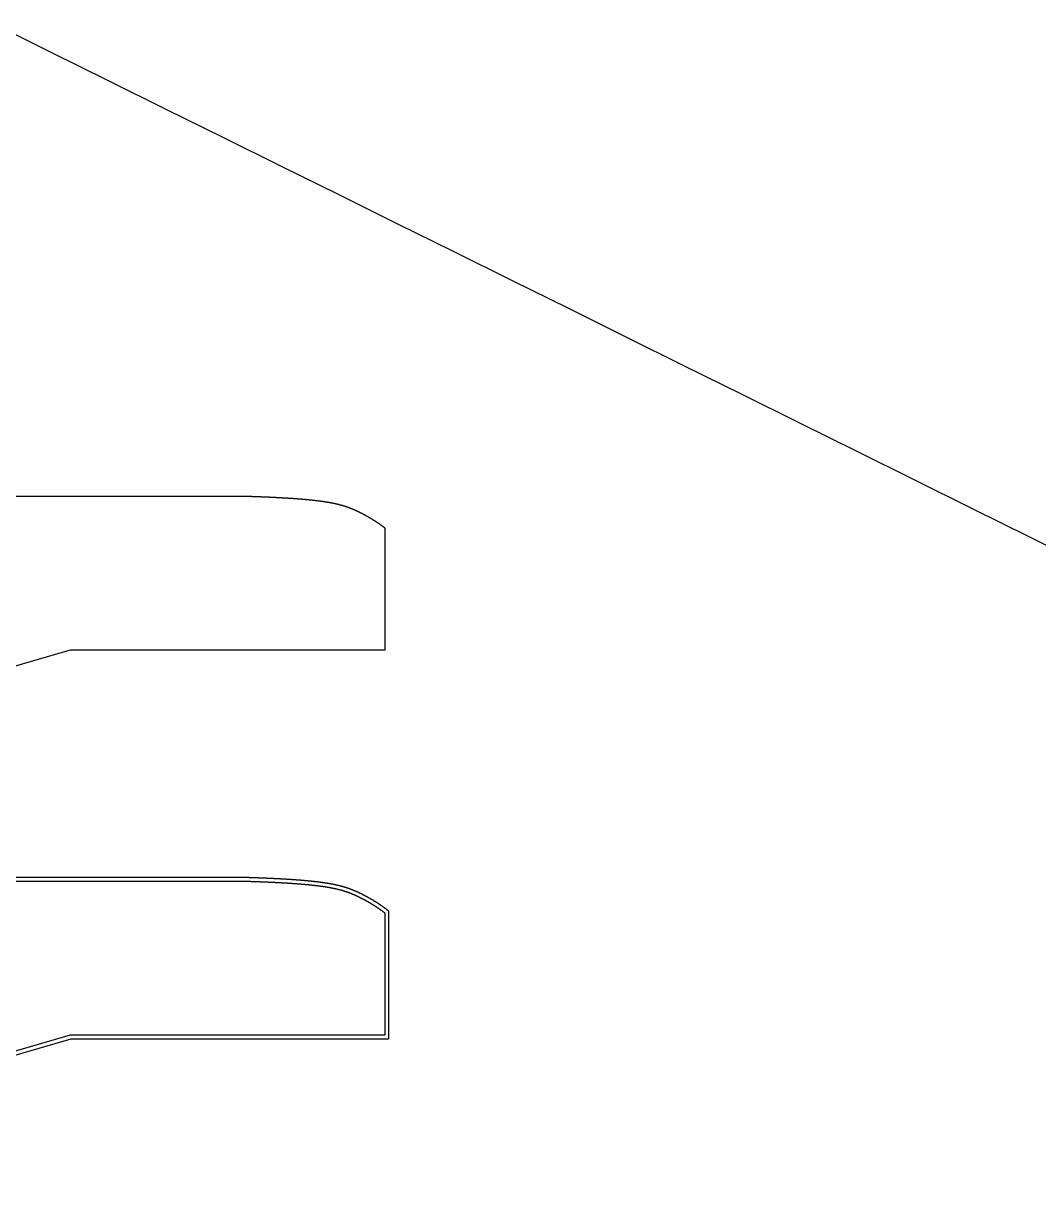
# Model space of a CAD drawing. Header units: inches. Extents: x -1244 to -570, y -2074 to -1714.
# Drawn here: x -1132.67 to -1126.22, y -1994.11 to -1986.63 of the extents above; entities that cross this region are included whole.
import ezdxf

# ---------------------------------------------------------------- set-up
doc = ezdxf.new("R2010")
doc.units = ezdxf.units.IN
doc.header["$LTSCALE"] = 0.1
doc.header["$MEASUREMENT"] = 0

msp = doc.modelspace()

# ---------------------------------------------------------------- linework, layer by layer
at = {"color": 7, "linetype": 'Continuous', "lineweight": 25}
for points in [[(-1132.8666, -1986.63192), (-1132.50032, -1986.81314), (-1132.13406, -1986.99438), (-1131.76781, -1987.17565), (-1131.40156, -1987.35694), (-1131.03533, -1987.53825), (-1130.66912, -1987.71959), (-1130.30291, -1987.90094), (-1129.93671, -1988.08232), (-1129.57052, -1988.26372), (-1129.20435, -1988.44515), (-1128.83819, -1988.62659), (-1128.47203, -1988.80806), (-1128.10589, -1988.98955), (-1127.73976, -1989.17107), (-1127.37364, -1989.3526), (-1127.00753, -1989.53416), (-1126.64143, -1989.71573), (-1126.27534, -1989.89733), (-1125.90927, -1990.07895)], [(-1193.71122, -1989.63687), (-1131.28274, -1989.63687), (-1131.28029, -1989.63694), (-1131.27785, -1989.63701), (-1131.27541, -1989.63709), (-1131.27298, -1989.63716), (-1131.27056, -1989.63723), (-1131.26814, -1989.63731), (-1131.26573, -1989.63738), (-1131.26333, -1989.63746), (-1131.26093, -1989.63753), (-1131.25854, -1989.63761), (-1131.25615, -1989.63768), (-1131.25377, -1989.63776), (-1131.25139, -1989.63783), (-1131.24903, -1989.63791), (-1131.24666, -1989.63798), (-1131.24431, -1989.63806), (-1131.24196, -1989.63814), (-1131.23961, -1989.63821), (-1131.23727, -1989.63829), (-1131.23494, -1989.63837), (-1131.23261, -1989.63844), (-1131.23029, -1989.63852), (-1131.22798, -1989.6386), (-1131.22567, -1989.63868), (-1131.22336, -1989.63875), (-1131.22107, -1989.63883), (-1131.21878, -1989.63891), (-1131.21649, -1989.63899), (-1131.21421, -1989.63907), (-1131.21194, -1989.63915), (-1131.20967, -1989.63923), (-1131.20741, -1989.63931), (-1131.20515, -1989.63939), (-1131.2029, -1989.63947), (-1131.20066, -1989.63955), (-1131.19842, -1989.63963), (-1131.19618, -1989.63971), (-1131.19396, -1989.63979), (-1131.19174, -1989.63987), (-1131.18952, -1989.63995), (-1131.18731, -1989.64004), (-1131.18511, -1989.64012), (-1131.18291, -1989.6402), (-1131.18072, -1989.64028), (-1131.17853, -1989.64036), (-1131.17635, -1989.64045), (-1131.17417, -1989.64053), (-1131.172, -1989.64061), (-1131.16984, -1989.6407), (-1131.16768, -1989.64078), (-1131.16553, -1989.64087), (-1131.16338, -1989.64095), (-1131.16124, -1989.64103), (-1131.1591, -1989.64112), (-1131.15697, -1989.6412), (-1131.15485, -1989.64129), (-1131.15273, -1989.64137), (-1131.15062, -1989.64146), (-1131.14851, -1989.64155), (-1131.14641, -1989.64163), (-1131.14431, -1989.64172), (-1131.14222, -1989.64181), (-1131.14013, -1989.64189), (-1131.13805, -1989.64198), (-1131.13598, -1989.64207), (-1131.13391, -1989.64215), (-1131.13185, -1989.64224), (-1131.12979, -1989.64233), (-1131.12774, -1989.64242), (-1131.12569, -1989.64251), (-1131.12365, -1989.64259), (-1131.12161, -1989.64268), (-1131.11958, -1989.64277), (-1131.11756, -1989.64286), (-1131.11554, -1989.64295), (-1131.11352, -1989.64304), (-1131.11151, -1989.64313), (-1131.10951, -1989.64322), (-1131.10751, -1989.64331), (-1131.10552, -1989.6434), (-1131.10353, -1989.64349), (-1131.10155, -1989.64358), (-1131.09957, -1989.64368), (-1131.0976, -1989.64377), (-1131.09564, -1989.64386), (-1131.09368, -1989.64395), (-1131.09172, -1989.64404), (-1131.08977, -1989.64414), (-1131.08783, -1989.64423), (-1131.08589, -1989.64432), (-1131.08395, -1989.64441), (-1131.08202, -1989.64451), (-1131.0801, -1989.6446), (-1131.07818, -1989.6447), (-1131.07627, -1989.64479), (-1131.07436, -1989.64488), (-1131.07246, -1989.64498), (-1131.07056, -1989.64507), (-1131.06867, -1989.64517), (-1131.06678, -1989.64526), (-1131.0649, -1989.64536), (-1131.06302, -1989.64545), (-1131.06115, -1989.64555), (-1131.05929, -1989.64565), (-1131.05743, -1989.64574), (-1131.05557, -1989.64584), (-1131.05372, -1989.64594), (-1131.05187, -1989.64603), (-1131.05003, -1989.64613), (-1131.0482, -1989.64623), (-1131.04637, -1989.64633), (-1131.04454, -1989.64642), (-1131.04272, -1989.64652), (-1131.04091, -1989.64662), (-1131.0391, -1989.64672), (-1131.03729, -1989.64682), (-1131.03549, -1989.64692), (-1131.03369, -1989.64702), (-1131.0319, -1989.64712), (-1131.03012, -1989.64722), (-1131.02834, -1989.64732), (-1131.02656, -1989.64742), (-1131.02479, -1989.64752), (-1131.02303, -1989.64762), (-1131.02127, -1989.64772), (-1131.01951, -1989.64782), (-1131.01776, -1989.64792), (-1131.01602, -1989.64802), (-1131.01428, -1989.64812), (-1131.01254, -1989.64823), (-1131.01081, -1989.64833), (-1131.00909, -1989.64843), (-1131.00736, -1989.64853), (-1131.00565, -1989.64864), (-1131.00394, -1989.64874), (-1131.00223, -1989.64884), (-1131.00053, -1989.64895), (-1130.99883, -1989.64905), (-1130.99714, -1989.64916), (-1130.99545, -1989.64926), (-1130.99377, -1989.64937), (-1130.99209, -1989.64947), (-1130.99042, -1989.64958), (-1130.98875, -1989.64968), (-1130.98709, -1989.64979), (-1130.98543, -1989.64989), (-1130.98378, -1989.65), (-1130.98213, -1989.65011), (-1130.98049, -1989.65021), (-1130.97885, -1989.65032), (-1130.97721, -1989.65043), (-1130.97558, -1989.65053), (-1130.97396, -1989.65064), (-1130.97233, -1989.65075), (-1130.97072, -1989.65086), (-1130.96911, -1989.65096), (-1130.9675, -1989.65107), (-1130.9659, -1989.65118), (-1130.9643, -1989.65129), (-1130.96271, -1989.6514), (-1130.96112, -1989.65151), (-1130.95954, -1989.65162), (-1130.95796, -1989.65173), (-1130.95638, -1989.65184), (-1130.95481, -1989.65195), (-1130.95325, -1989.65206), (-1130.95169, -1989.65217), (-1130.95013, -1989.65228), (-1130.94858, -1989.65239), (-1130.94703, -1989.6525), (-1130.94549, -1989.65261), (-1130.94395, -1989.65273), (-1130.94242, -1989.65284), (-1130.94089, -1989.65295), (-1130.93936, -1989.65306), (-1130.93784, -1989.65318), (-1130.93633, -1989.65329), (-1130.93482, -1989.6534), (-1130.93331, -1989.65352), (-1130.93181, -1989.65363), (-1130.93031, -1989.65374), (-1130.92881, -1989.65386), (-1130.92733, -1989.65397), (-1130.92584, -1989.65409), (-1130.92436, -1989.6542), (-1130.92288, -1989.65432), (-1130.92141, -1989.65443), (-1130.91994, -1989.65455), (-1130.91848, -1989.65467), (-1130.91702, -1989.65478), (-1130.91557, -1989.6549), (-1130.91412, -1989.65501), (-1130.91267, -1989.65513), (-1130.91123, -1989.65525), (-1130.90979, -1989.65537), (-1130.90836, -1989.65548), (-1130.90693, -1989.6556), (-1130.90551, -1989.65572), (-1130.90409, -1989.65584), (-1130.90267, -1989.65596), (-1130.90126, -1989.65607), (-1130.89985, -1989.65619), (-1130.89845, -1989.65631), (-1130.89705, -1989.65643), (-1130.89565, -1989.65655), (-1130.89426, -1989.65667), (-1130.89288, -1989.65679), (-1130.89149, -1989.65691), (-1130.89012, -1989.65703), (-1130.88874, -1989.65715), (-1130.88737, -1989.65727), (-1130.88601, -1989.6574), (-1130.88464, -1989.65752), (-1130.88329, -1989.65764), (-1130.88193, -1989.65776), (-1130.88058, -1989.65788), (-1130.87924, -1989.65801), (-1130.8779, -1989.65813), (-1130.87656, -1989.65825), (-1130.87523, -1989.65837), (-1130.8739, -1989.6585), (-1130.87257, -1989.65862), (-1130.87125, -1989.65875), (-1130.86993, -1989.65887), (-1130.86862, -1989.65899), (-1130.86731, -1989.65912), (-1130.866, -1989.65924), (-1130.8647, -1989.65937), (-1130.86341, -1989.65949), (-1130.86211, -1989.65962), (-1130.86082, -1989.65975), (-1130.85954, -1989.65987), (-1130.85826, -1989.66), (-1130.85698, -1989.66012), (-1130.8557, -1989.66025), (-1130.85443, -1989.66038), (-1130.85317, -1989.6605), (-1130.85191, -1989.66063), (-1130.85065, -1989.66076), (-1130.84939, -1989.66089), (-1130.84814, -1989.66102), (-1130.8469, -1989.66114), (-1130.84565, -1989.66127), (-1130.84441, -1989.6614), (-1130.84318, -1989.66153), (-1130.84195, -1989.66166), (-1130.84072, -1989.66179), (-1130.83949, -1989.66192), (-1130.83827, -1989.66205), (-1130.83706, -1989.66218), (-1130.83584, -1989.66231), (-1130.83464, -1989.66244), (-1130.83343, -1989.66257), (-1130.83223, -1989.6627), (-1130.83103, -1989.66284), (-1130.82984, -1989.66297), (-1130.82865, -1989.6631), (-1130.82746, -1989.66323), (-1130.82628, -1989.66336), (-1130.8251, -1989.6635), (-1130.82392, -1989.66363), (-1130.82275, -1989.66376), (-1130.82158, -1989.6639), (-1130.82042, -1989.66403), (-1130.81925, -1989.66416), (-1130.8181, -1989.6643), (-1130.81694, -1989.66443), (-1130.81579, -1989.66457), (-1130.81464, -1989.6647), (-1130.8135, -1989.66484), (-1130.81236, -1989.66497), (-1130.81122, -1989.66511), (-1130.81009, -1989.66524), (-1130.80896, -1989.66538), (-1130.80784, -1989.66551), (-1130.80671, -1989.66565), (-1130.8056, -1989.66579), (-1130.80448, -1989.66593), (-1130.80337, -1989.66606), (-1130.80226, -1989.6662), (-1130.80116, -1989.66634), (-1130.80005, -1989.66648), (-1130.79896, -1989.66661), (-1130.79786, -1989.66675), (-1130.79677, -1989.66689), (-1130.79568, -1989.66703), (-1130.7946, -1989.66717), (-1130.79352, -1989.66731), (-1130.79244, -1989.66745), (-1130.79137, -1989.66759), (-1130.7903, -1989.66773), (-1130.78923, -1989.66787), (-1130.78816, -1989.66801), (-1130.7871, -1989.66815), (-1130.78605, -1989.66829), (-1130.78499, -1989.66843), (-1130.78394, -1989.66857), (-1130.78289, -1989.66871), (-1130.78185, -1989.66886), (-1130.78081, -1989.669), (-1130.77977, -1989.66914), (-1130.77873, -1989.66928), (-1130.7777, -1989.66943), (-1130.77668, -1989.66957), (-1130.77565, -1989.66971), (-1130.77463, -1989.66986), (-1130.77361, -1989.67), (-1130.7726, -1989.67015), (-1130.77158, -1989.67029), (-1130.77058, -1989.67044), (-1130.76957, -1989.67058), (-1130.76857, -1989.67073), (-1130.76757, -1989.67087), (-1130.76657, -1989.67102), (-1130.76558, -1989.67116), (-1130.76459, -1989.67131), (-1130.7636, -1989.67145), (-1130.76262, -1989.6716), (-1130.76164, -1989.67175), (-1130.76066, -1989.67189), (-1130.75969, -1989.67204), (-1130.75871, -1989.67219), (-1130.75775, -1989.67234), (-1130.75678, -1989.67249), (-1130.75582, -1989.67263), (-1130.75486, -1989.67278), (-1130.7539, -1989.67293), (-1130.75295, -1989.67308), (-1130.752, -1989.67323), (-1130.75105, -1989.67338), (-1130.75011, -1989.67353), (-1130.74917, -1989.67368), (-1130.74823, -1989.67383), (-1130.74729, -1989.67398), (-1130.74636, -1989.67413), (-1130.74543, -1989.67428), (-1130.7445, -1989.67443), (-1130.74358, -1989.67458), (-1130.74266, -1989.67474), (-1130.74174, -1989.67489), (-1130.74083, -1989.67504), (-1130.73991, -1989.67519), (-1130.73901, -1989.67534), (-1130.7381, -1989.6755), (-1130.7372, -1989.67565), (-1130.73629, -1989.6758), (-1130.7354, -1989.67596), (-1130.7345, -1989.67611), (-1130.73361, -1989.67627), (-1130.73272, -1989.67642), (-1130.73183, -1989.67657), (-1130.73095, -1989.67673), (-1130.73007, -1989.67688), (-1130.72919, -1989.67704), (-1130.72831, -1989.6772), (-1130.72744, -1989.67735), (-1130.72657, -1989.67751), (-1130.7257, -1989.67766), (-1130.72484, -1989.67782), (-1130.72398, -1989.67798), (-1130.72312, -1989.67813), (-1130.72226, -1989.67829), (-1130.72141, -1989.67845), (-1130.72056, -1989.67861), (-1130.71971, -1989.67876), (-1130.71886, -1989.67892), (-1130.71802, -1989.67908), (-1130.71718, -1989.67924), (-1130.71634, -1989.6794), (-1130.7155, -1989.67956), (-1130.71467, -1989.67972), (-1130.71384, -1989.67988), (-1130.71301, -1989.68004), (-1130.71219, -1989.6802), (-1130.71136, -1989.68036), (-1130.71054, -1989.68052), (-1130.70973, -1989.68068), (-1130.70891, -1989.68084), (-1130.7081, -1989.681), (-1130.70729, -1989.68116), (-1130.70648, -1989.68133), (-1130.70567, -1989.68149), (-1130.70487, -1989.68165), (-1130.70407, -1989.68181), (-1130.70327, -1989.68198), (-1130.70248, -1989.68214), (-1130.70169, -1989.6823), (-1130.7009, -1989.68247), (-1130.70011, -1989.68263), (-1130.69932, -1989.68279), (-1130.69854, -1989.68296), (-1130.69776, -1989.68312), (-1130.69698, -1989.68329), (-1130.6962, -1989.68345), (-1130.69543, -1989.68362), (-1130.69466, -1989.68378), (-1130.69389, -1989.68395), (-1130.69312, -1989.68412), (-1130.69236, -1989.68428), (-1130.6916, -1989.68445), (-1130.69084, -1989.68462), (-1130.69008, -1989.68478), (-1130.68932, -1989.68495), (-1130.68857, -1989.68512), (-1130.68782, -1989.68529), (-1130.68707, -1989.68545), (-1130.68633, -1989.68562), (-1130.68558, -1989.68579), (-1130.68484, -1989.68596), (-1130.6841, -1989.68613), (-1130.68337, -1989.6863), (-1130.68263, -1989.68647), (-1130.6819, -1989.68664), (-1130.68117, -1989.68681), (-1130.68044, -1989.68698), (-1130.67971, -1989.68715), (-1130.67899, -1989.68732), (-1130.67827, -1989.68749), (-1130.67755, -1989.68766), (-1130.67683, -1989.68783), (-1130.67611, -1989.688), (-1130.6754, -1989.68818), (-1130.67469, -1989.68835), (-1130.67398, -1989.68852), (-1130.67327, -1989.68869), (-1130.67257, -1989.68887), (-1130.67186, -1989.68904), (-1130.67116, -1989.68921), (-1130.67046, -1989.68939), (-1130.66977, -1989.68956), (-1130.66907, -1989.68973), (-1130.66838, -1989.68991), (-1130.66769, -1989.69008), (-1130.667, -1989.69026), (-1130.66631, -1989.69043), (-1130.66563, -1989.69061), (-1130.66494, -1989.69079), (-1130.66426, -1989.69096), (-1130.66358, -1989.69114), (-1130.66291, -1989.69131), (-1130.66223, -1989.69149), (-1130.66156, -1989.69167), (-1130.66089, -1989.69184), (-1130.66022, -1989.69202), (-1130.65955, -1989.6922), (-1130.65888, -1989.69238), (-1130.65822, -1989.69256), (-1130.65756, -1989.69273), (-1130.6569, -1989.69291), (-1130.65624, -1989.69309), (-1130.65558, -1989.69327), (-1130.65493, -1989.69345), (-1130.65427, -1989.69363), (-1130.65362, -1989.69381), (-1130.65297, -1989.69399), (-1130.65233, -1989.69417), (-1130.65168, -1989.69435), (-1130.65104, -1989.69453), (-1130.65039, -1989.69471), (-1130.64975, -1989.6949), (-1130.64911, -1989.69508), (-1130.64848, -1989.69526), (-1130.64784, -1989.69544), (-1130.64721, -1989.69562), (-1130.64658, -1989.69581), (-1130.64595, -1989.69599), (-1130.64532, -1989.69617), (-1130.64469, -1989.69636), (-1130.64406, -1989.69654), (-1130.64344, -1989.69672), (-1130.64282, -1989.69691), (-1130.6422, -1989.69709), (-1130.64158, -1989.69728), (-1130.64096, -1989.69746), (-1130.64035, -1989.69765), (-1130.63973, -1989.69783), (-1130.63912, -1989.69802), (-1130.63851, -1989.6982), (-1130.6379, -1989.69839), (-1130.63729, -1989.69858), (-1130.63608, -1989.69895), (-1130.63488, -1989.69932), (-1130.63368, -1989.6997), (-1130.63248, -1989.70008), (-1130.6313, -1989.70045), (-1130.63011, -1989.70083), (-1130.62894, -1989.70121), (-1130.62777, -1989.70159), (-1130.6266, -1989.70197), (-1130.62544, -1989.70236), (-1130.62429, -1989.70274), (-1130.62314, -1989.70313), (-1130.622, -1989.70351), (-1130.62086, -1989.7039), (-1130.61973, -1989.70429), (-1130.6186, -1989.70467), (-1130.61748, -1989.70506), (-1130.61636, -1989.70545), (-1130.61525, -1989.70585), (-1130.61414, -1989.70624), (-1130.61303, -1989.70663), (-1130.61193, -1989.70703), (-1130.61084, -1989.70742), (-1130.60975, -1989.70782), (-1130.60866, -1989.70822), (-1130.60758, -1989.70862), (-1130.6065, -1989.70902), (-1130.60543, -1989.70942), (-1130.60436, -1989.70982), (-1130.60329, -1989.71022), (-1130.60223, -1989.71063), (-1130.60117, -1989.71103), (-1130.60012, -1989.71144), (-1130.59906, -1989.71184), (-1130.59802, -1989.71225), (-1130.59697, -1989.71266), (-1130.59593, -1989.71307), (-1130.59489, -1989.71348), (-1130.59386, -1989.71389), (-1130.59283, -1989.71431), (-1130.5918, -1989.71472), (-1130.59078, -1989.71514), (-1130.58975, -1989.71555), (-1130.58874, -1989.71597), (-1130.58772, -1989.71639), (-1130.58671, -1989.71681), (-1130.58569, -1989.71723), (-1130.58469, -1989.71765), (-1130.58368, -1989.71807), (-1130.58268, -1989.71849), (-1130.58167, -1989.71892), (-1130.58068, -1989.71934), (-1130.57968, -1989.71977), (-1130.57868, -1989.72019), (-1130.57769, -1989.72062), (-1130.5767, -1989.72105), (-1130.57571, -1989.72148), (-1130.57472, -1989.72191), (-1130.57374, -1989.72235), (-1130.57275, -1989.72278), (-1130.57177, -1989.72321), (-1130.57079, -1989.72365), (-1130.56981, -1989.72409), (-1130.56883, -1989.72452), (-1130.56688, -1989.7254), (-1130.56493, -1989.72628), (-1130.56299, -1989.72717), (-1130.56105, -1989.72806), (-1130.56056, -1989.72829), (-1130.56007, -1989.72851), (-1130.5591, -1989.72896), (-1130.55714, -1989.72987), (-1130.55519, -1989.73078), (-1130.55324, -1989.73169), (-1130.55129, -1989.73261), (-1130.54935, -1989.73354), (-1130.5474, -1989.73447), (-1130.54546, -1989.7354), (-1130.54352, -1989.73634), (-1130.54158, -1989.73728), (-1130.53964, -1989.73822), (-1130.5377, -1989.73917), (-1130.53577, -1989.74013), (-1130.53384, -1989.74109), (-1130.53191, -1989.74205), (-1130.52998, -1989.74302), (-1130.52806, -1989.74399), (-1130.52613, -1989.74497), (-1130.52421, -1989.74595), (-1130.52229, -1989.74693), (-1130.52037, -1989.74792), (-1130.51846, -1989.74891), (-1130.51654, -1989.74991), (-1130.51463, -1989.75091), (-1130.51272, -1989.75192), (-1130.51082, -1989.75293), (-1130.50891, -1989.75394), (-1130.50701, -1989.75496), (-1130.50511, -1989.75598), (-1130.50321, -1989.75701), (-1130.50131, -1989.75804), (-1130.49942, -1989.75907), (-1130.49752, -1989.76011), (-1130.49563, -1989.76115), (-1130.49374, -1989.7622), (-1130.49186, -1989.76325), (-1130.48997, -1989.76431), (-1130.48809, -1989.76537), (-1130.48621, -1989.76643), (-1130.48434, -1989.7675), (-1130.48246, -1989.76857), (-1130.48059, -1989.76965), (-1130.47872, -1989.77073), (-1130.47685, -1989.77181), (-1130.47499, -1989.7729), (-1130.47312, -1989.77399), (-1130.47126, -1989.77509), (-1130.4694, -1989.77619), (-1130.46755, -1989.77729), (-1130.46569, -1989.7784), (-1130.46384, -1989.77951), (-1130.46199, -1989.78063), (-1130.46015, -1989.78175), (-1130.4583, -1989.78288), (-1130.45646, -1989.784), (-1130.45462, -1989.78514), (-1130.45279, -1989.78627), (-1130.45095, -1989.78741), (-1130.44912, -1989.78856), (-1130.44729, -1989.78971), (-1130.44546, -1989.79086), (-1130.44364, -1989.79201), (-1130.44182, -1989.79317), (-1130.44, -1989.79434), (-1130.43818, -1989.79551), (-1130.43637, -1989.79668), (-1130.43456, -1989.79785), (-1130.43275, -1989.79903), (-1130.43095, -1989.80022), (-1130.42914, -1989.8014), (-1130.42734, -1989.8026), (-1130.42554, -1989.80379), (-1130.42375, -1989.80499), (-1130.42196, -1989.80619), (-1130.42017, -1989.8074), (-1130.41838, -1989.80861), (-1130.4166, -1989.80982), (-1130.41482, -1989.81104), (-1130.41304, -1989.81226), (-1130.41126, -1989.81349), (-1130.40949, -1989.81472), (-1130.40772, -1989.81595), (-1130.40595, -1989.81719), (-1130.40419, -1989.81843), (-1130.40243, -1989.81967), (-1130.40067, -1989.82092), (-1130.39891, -1989.82217), (-1130.39716, -1989.82343), (-1130.39541, -1989.82469), (-1130.39366, -1989.82595), (-1130.39192, -1989.82722), (-1130.39018, -1989.82849), (-1130.38844, -1989.82976), (-1130.3867, -1989.83104), (-1130.38497, -1989.83232), (-1130.38324, -1989.83361), (-1130.38152, -1989.8349), (-1130.37979, -1989.83619), (-1130.37807, -1989.83749), (-1130.37636, -1989.83879), (-1130.37636, -1990.61687), (-1132.37636, -1990.61687), (-1135.8751, -1991.63687)], [(-1193.71154, -1992.06055), (-1131.28237, -1992.06055), (-1131.27955, -1992.06063), (-1131.2771, -1992.06071), (-1131.27466, -1992.06078), (-1131.27223, -1992.06085), (-1131.2698, -1992.06093), (-1131.26738, -1992.061), (-1131.26496, -1992.06108), (-1131.26256, -1992.06115), (-1131.26015, -1992.06123), (-1131.25776, -1992.0613), (-1131.25536, -1992.06138), (-1131.25298, -1992.06145), (-1131.2506, -1992.06153), (-1131.24823, -1992.0616), (-1131.24586, -1992.06168), (-1131.2435, -1992.06175), (-1131.24114, -1992.06183), (-1131.23879, -1992.06191), (-1131.23645, -1992.06198), (-1131.23411, -1992.06206), (-1131.23178, -1992.06214), (-1131.22946, -1992.06222), (-1131.22714, -1992.06229), (-1131.22482, -1992.06237), (-1131.22252, -1992.06245), (-1131.22021, -1992.06253), (-1131.21792, -1992.06261), (-1131.21563, -1992.06269), (-1131.21334, -1992.06277), (-1131.21107, -1992.06285), (-1131.20879, -1992.06293), (-1131.20653, -1992.06301), (-1131.20427, -1992.06309), (-1131.20201, -1992.06317), (-1131.19976, -1992.06325), (-1131.19752, -1992.06333), (-1131.19528, -1992.06341), (-1131.19305, -1992.06349), (-1131.19082, -1992.06357), (-1131.1886, -1992.06365), (-1131.18639, -1992.06374), (-1131.18418, -1992.06382), (-1131.18197, -1992.0639), (-1131.17978, -1992.06398), (-1131.17758, -1992.06407), (-1131.1754, -1992.06415), (-1131.17322, -1992.06423), (-1131.17104, -1992.06432), (-1131.16887, -1992.0644), (-1131.16671, -1992.06448), (-1131.16455, -1992.06457), (-1131.1624, -1992.06465), (-1131.16025, -1992.06474), (-1131.15811, -1992.06482), (-1131.15598, -1992.06491), (-1131.15385, -1992.06499), (-1131.15172, -1992.06508), (-1131.1496, -1992.06516), (-1131.14749, -1992.06525), (-1131.14538, -1992.06534), (-1131.14328, -1992.06542), (-1131.14118, -1992.06551), (-1131.13909, -1992.0656), (-1131.13701, -1992.06568), (-1131.13493, -1992.06577), (-1131.13285, -1992.06586), (-1131.13078, -1992.06595), (-1131.12872, -1992.06603), (-1131.12666, -1992.06612), (-1131.12461, -1992.06621), (-1131.12256, -1992.0663), (-1131.12052, -1992.06639), (-1131.11849, -1992.06648), (-1131.11645, -1992.06657), (-1131.11443, -1992.06666), (-1131.11241, -1992.06675), (-1131.11039, -1992.06684), (-1131.10839, -1992.06693), (-1131.10638, -1992.06702), (-1131.10438, -1992.06711), (-1131.10239, -1992.0672), (-1131.1004, -1992.06729), (-1131.09842, -1992.06738), (-1131.09644, -1992.06748), (-1131.09447, -1992.06757), (-1131.0925, -1992.06766), (-1131.09054, -1992.06775), (-1131.08859, -1992.06785), (-1131.08664, -1992.06794), (-1131.08469, -1992.06803), (-1131.08275, -1992.06813), (-1131.08081, -1992.06822), (-1131.07889, -1992.06831), (-1131.07696, -1992.06841), (-1131.07504, -1992.0685), (-1131.07313, -1992.0686), (-1131.07122, -1992.06869), (-1131.06931, -1992.06879), (-1131.06742, -1992.06888), (-1131.06552, -1992.06898), (-1131.06363, -1992.06907), (-1131.06175, -1992.06917), (-1131.05987, -1992.06927), (-1131.058, -1992.06936), (-1131.05613, -1992.06946), (-1131.05427, -1992.06956), (-1131.05241, -1992.06965), (-1131.05056, -1992.06975), (-1131.04871, -1992.06985), (-1131.04687, -1992.06995), (-1131.04503, -1992.07004), (-1131.0432, -1992.07014), (-1131.04137, -1992.07024), (-1131.03955, -1992.07034), (-1131.03773, -1992.07044), (-1131.03592, -1992.07054), (-1131.03412, -1992.07064), (-1131.03231, -1992.07074), (-1131.03052, -1992.07084), (-1131.02872, -1992.07094), (-1131.02694, -1992.07104), (-1131.02515, -1992.07114), (-1131.02338, -1992.07124), (-1131.0216, -1992.07134), (-1131.01984, -1992.07144), (-1131.01807, -1992.07154), (-1131.01632, -1992.07165), (-1131.01456, -1992.07175), (-1131.01282, -1992.07185), (-1131.01107, -1992.07195), (-1131.00933, -1992.07206), (-1131.0076, -1992.07216), (-1131.00587, -1992.07226), (-1131.00415, -1992.07237), (-1131.00243, -1992.07247), (-1131.00072, -1992.07257), (-1130.99901, -1992.07268), (-1130.9973, -1992.07278), (-1130.9956, -1992.07289), (-1130.99391, -1992.07299), (-1130.99222, -1992.0731), (-1130.99053, -1992.0732), (-1130.98885, -1992.07331), (-1130.98718, -1992.07341), (-1130.98551, -1992.07352), (-1130.98384, -1992.07363), (-1130.98218, -1992.07373), (-1130.98052, -1992.07384), (-1130.97887, -1992.07395), (-1130.97722, -1992.07405), (-1130.97558, -1992.07416), (-1130.97394, -1992.07427), (-1130.97231, -1992.07438), (-1130.97068, -1992.07449), (-1130.96905, -1992.07459), (-1130.96743, -1992.0747), (-1130.96582, -1992.07481), (-1130.96421, -1992.07492), (-1130.9626, -1992.07503), (-1130.961, -1992.07514), (-1130.9594, -1992.07525), (-1130.95781, -1992.07536), (-1130.95622, -1992.07547), (-1130.95464, -1992.07558), (-1130.95306, -1992.07569), (-1130.95149, -1992.0758), (-1130.94992, -1992.07592), (-1130.94835, -1992.07603), (-1130.94679, -1992.07614), (-1130.94524, -1992.07625), (-1130.94368, -1992.07636), (-1130.94214, -1992.07648), (-1130.94059, -1992.07659), (-1130.93906, -1992.0767), (-1130.93752, -1992.07681), (-1130.93599, -1992.07693), (-1130.93447, -1992.07704), (-1130.93295, -1992.07716), (-1130.93143, -1992.07727), (-1130.92992, -1992.07738), (-1130.92841, -1992.0775), (-1130.92691, -1992.07761), (-1130.92541, -1992.07773), (-1130.92391, -1992.07785), (-1130.92242, -1992.07796), (-1130.92094, -1992.07808), (-1130.91946, -1992.07819), (-1130.91798, -1992.07831), (-1130.91651, -1992.07843), (-1130.91504, -1992.07854), (-1130.91357, -1992.07866), (-1130.91211, -1992.07878), (-1130.91066, -1992.07889), (-1130.90921, -1992.07901), (-1130.90776, -1992.07913), (-1130.90632, -1992.07925), (-1130.90488, -1992.07937), (-1130.90344, -1992.07949), (-1130.90201, -1992.07961), (-1130.90059, -1992.07973), (-1130.89916, -1992.07984), (-1130.89775, -1992.07996), (-1130.89633, -1992.08008), (-1130.89492, -1992.0802), (-1130.89352, -1992.08033), (-1130.89212, -1992.08045), (-1130.89072, -1992.08057), (-1130.88933, -1992.08069), (-1130.88794, -1992.08081), (-1130.88655, -1992.08093), (-1130.88517, -1992.08105), (-1130.88379, -1992.08118), (-1130.88242, -1992.0813), (-1130.88105, -1992.08142), (-1130.87969, -1992.08154), (-1130.87833, -1992.08167), (-1130.87697, -1992.08179), (-1130.87562, -1992.08191), (-1130.87427, -1992.08204), (-1130.87293, -1992.08216), (-1130.87158, -1992.08229), (-1130.87025, -1992.08241), (-1130.86892, -1992.08254), (-1130.86759, -1992.08266), (-1130.86626, -1992.08279), (-1130.86494, -1992.08291), (-1130.86362, -1992.08304), (-1130.86231, -1992.08317), (-1130.861, -1992.08329), (-1130.8597, -1992.08342), (-1130.8584, -1992.08355), (-1130.8571, -1992.08367), (-1130.8558, -1992.0838), (-1130.85451, -1992.08393), (-1130.85323, -1992.08406), (-1130.85195, -1992.08418), (-1130.85067, -1992.08431), (-1130.84939, -1992.08444), (-1130.84812, -1992.08457), (-1130.84686, -1992.0847), (-1130.84559, -1992.08483), (-1130.84433, -1992.08496), (-1130.84308, -1992.08509), (-1130.84183, -1992.08522), (-1130.84058, -1992.08535), (-1130.83934, -1992.08548), (-1130.83809, -1992.08561), (-1130.83686, -1992.08574), (-1130.83562, -1992.08587), (-1130.8344, -1992.086), (-1130.83317, -1992.08614), (-1130.83195, -1992.08627), (-1130.83073, -1992.0864), (-1130.82951, -1992.08653), (-1130.8283, -1992.08667), (-1130.8271, -1992.0868), (-1130.82589, -1992.08693), (-1130.82469, -1992.08707), (-1130.8235, -1992.0872), (-1130.8223, -1992.08734), (-1130.82111, -1992.08747), (-1130.81993, -1992.0876), (-1130.81875, -1992.08774), (-1130.81757, -1992.08787), (-1130.81639, -1992.08801), (-1130.81522, -1992.08815), (-1130.81405, -1992.08828), (-1130.81289, -1992.08842), (-1130.81173, -1992.08855), (-1130.81057, -1992.08869), (-1130.80941, -1992.08883), (-1130.80826, -1992.08897), (-1130.80712, -1992.0891), (-1130.80597, -1992.08924), (-1130.80483, -1992.08938), (-1130.8037, -1992.08952), (-1130.80256, -1992.08966), (-1130.80143, -1992.08979), (-1130.80031, -1992.08993), (-1130.79918, -1992.09007), (-1130.79806, -1992.09021), (-1130.79695, -1992.09035), (-1130.79583, -1992.09049), (-1130.79473, -1992.09063), (-1130.79362, -1992.09077), (-1130.79252, -1992.09091), (-1130.79142, -1992.09105), (-1130.79032, -1992.0912), (-1130.78923, -1992.09134), (-1130.78814, -1992.09148), (-1130.78705, -1992.09162), (-1130.78597, -1992.09176), (-1130.78489, -1992.09191), (-1130.78381, -1992.09205), (-1130.78274, -1992.09219), (-1130.78167, -1992.09234), (-1130.7806, -1992.09248), (-1130.77954, -1992.09262), (-1130.77848, -1992.09277), (-1130.77742, -1992.09291), (-1130.77637, -1992.09306), (-1130.77532, -1992.0932), (-1130.77427, -1992.09335), (-1130.77323, -1992.09349), (-1130.77219, -1992.09364), (-1130.77115, -1992.09378), (-1130.77011, -1992.09393), (-1130.76908, -1992.09408), (-1130.76805, -1992.09422), (-1130.76703, -1992.09437), (-1130.766, -1992.09452), (-1130.76498, -1992.09467), (-1130.76397, -1992.09481), (-1130.76296, -1992.09496), (-1130.76195, -1992.09511), (-1130.76094, -1992.09526), (-1130.75993, -1992.09541), (-1130.75893, -1992.09556), (-1130.75794, -1992.09571), (-1130.75694, -1992.09586), (-1130.75595, -1992.09601), (-1130.75496, -1992.09616), (-1130.75397, -1992.09631), (-1130.75299, -1992.09646), (-1130.75201, -1992.09661), (-1130.75103, -1992.09676), (-1130.75006, -1992.09691), (-1130.74909, -1992.09706), (-1130.74812, -1992.09721), (-1130.74715, -1992.09737), (-1130.74619, -1992.09752), (-1130.74523, -1992.09767), (-1130.74428, -1992.09783), (-1130.74332, -1992.09798), (-1130.74237, -1992.09813), (-1130.74142, -1992.09829), (-1130.74048, -1992.09844), (-1130.73954, -1992.0986), (-1130.7386, -1992.09875), (-1130.73766, -1992.09891), (-1130.73673, -1992.09906), (-1130.7358, -1992.09922), (-1130.73487, -1992.09937), (-1130.73394, -1992.09953), (-1130.73302, -1992.09968), (-1130.7321, -1992.09984), (-1130.73118, -1992.1), (-1130.73027, -1992.10016), (-1130.72936, -1992.10031), (-1130.72845, -1992.10047), (-1130.72754, -1992.10063), (-1130.72664, -1992.10079), (-1130.72574, -1992.10095), (-1130.72484, -1992.1011), (-1130.72394, -1992.10126), (-1130.72305, -1992.10142), (-1130.72216, -1992.10158), (-1130.72127, -1992.10174), (-1130.72039, -1992.1019), (-1130.7195, -1992.10206), (-1130.71862, -1992.10222), (-1130.71775, -1992.10238), (-1130.71687, -1992.10255), (-1130.716, -1992.10271), (-1130.71513, -1992.10287), (-1130.71426, -1992.10303), (-1130.7134, -1992.10319), (-1130.71254, -1992.10336), (-1130.71168, -1992.10352), (-1130.71082, -1992.10368), (-1130.70997, -1992.10385), (-1130.70912, -1992.10401), (-1130.70827, -1992.10417), (-1130.70742, -1992.10434), (-1130.70658, -1992.1045), (-1130.70574, -1992.10467), (-1130.7049, -1992.10483), (-1130.70406, -1992.105), (-1130.70323, -1992.10516), (-1130.70239, -1992.10533), (-1130.70157, -1992.1055), (-1130.70074, -1992.10566), (-1130.69991, -1992.10583), (-1130.69909, -1992.106), (-1130.69827, -1992.10616), (-1130.69746, -1992.10633), (-1130.69664, -1992.1065), (-1130.69583, -1992.10667), (-1130.69502, -1992.10684), (-1130.69421, -1992.107), (-1130.6934, -1992.10717), (-1130.6926, -1992.10734), (-1130.6918, -1992.10751), (-1130.691, -1992.10768), (-1130.69021, -1992.10785), (-1130.68941, -1992.10802), (-1130.68862, -1992.10819), (-1130.68783, -1992.10837), (-1130.68704, -1992.10854), (-1130.68626, -1992.10871), (-1130.68548, -1992.10888), (-1130.68469, -1992.10905), (-1130.68392, -1992.10922), (-1130.68314, -1992.1094), (-1130.68237, -1992.10957), (-1130.6816, -1992.10974), (-1130.68083, -1992.10992), (-1130.68006, -1992.11009), (-1130.67929, -1992.11026), (-1130.67853, -1992.11044), (-1130.67777, -1992.11061), (-1130.67701, -1992.11079), (-1130.67625, -1992.11096), (-1130.6755, -1992.11114), (-1130.67475, -1992.11132), (-1130.674, -1992.11149), (-1130.67325, -1992.11167), (-1130.6725, -1992.11184), (-1130.67176, -1992.11202), (-1130.67102, -1992.1122), (-1130.67028, -1992.11238), (-1130.66954, -1992.11255), (-1130.66879, -1992.11274), (-1130.66806, -1992.11291), (-1130.66733, -1992.11309), (-1130.6666, -1992.11327), (-1130.66587, -1992.11345), (-1130.66515, -1992.11363), (-1130.66442, -1992.11381), (-1130.6637, -1992.11399), (-1130.66298, -1992.11417), (-1130.66226, -1992.11435), (-1130.66155, -1992.11453), (-1130.66083, -1992.11471), (-1130.66012, -1992.1149), (-1130.65941, -1992.11508), (-1130.6587, -1992.11526), (-1130.658, -1992.11544), (-1130.65729, -1992.11562), (-1130.65659, -1992.11581), (-1130.65589, -1992.11599), (-1130.65519, -1992.11617), (-1130.65449, -1992.11636), (-1130.6538, -1992.11654), (-1130.65311, -1992.11673), (-1130.65242, -1992.11691), (-1130.65173, -1992.1171), (-1130.65104, -1992.11728), (-1130.65035, -1992.11747), (-1130.64967, -1992.11765), (-1130.64899, -1992.11784), (-1130.64831, -1992.11803), (-1130.64763, -1992.11821), (-1130.64695, -1992.1184), (-1130.64628, -1992.11859), (-1130.6456, -1992.11877), (-1130.64493, -1992.11896), (-1130.64426, -1992.11915), (-1130.64359, -1992.11934), (-1130.64293, -1992.11953), (-1130.64226, -1992.11972), (-1130.6416, -1992.11991), (-1130.64094, -1992.1201), (-1130.64028, -1992.12029), (-1130.63962, -1992.12048), (-1130.63896, -1992.12067), (-1130.63831, -1992.12086), (-1130.63766, -1992.12105), (-1130.63701, -1992.12124), (-1130.63636, -1992.12143), (-1130.63571, -1992.12162), (-1130.63506, -1992.12181), (-1130.63442, -1992.12201), (-1130.63377, -1992.1222), (-1130.63313, -1992.12239), (-1130.63249, -1992.12259), (-1130.63185, -1992.12278), (-1130.63122, -1992.12297), (-1130.63058, -1992.12317), (-1130.62994, -1992.12336), (-1130.62868, -1992.12375), (-1130.62743, -1992.12414), (-1130.62618, -1992.12453), (-1130.62493, -1992.12493), (-1130.62369, -1992.12532), (-1130.62246, -1992.12572), (-1130.62123, -1992.12611), (-1130.62001, -1992.12651), (-1130.61879, -1992.12691), (-1130.61758, -1992.12731), (-1130.61638, -1992.12771), (-1130.61518, -1992.12811), (-1130.61398, -1992.12851), (-1130.61279, -1992.12892), (-1130.61161, -1992.12932), (-1130.61043, -1992.12973), (-1130.60926, -1992.13014), (-1130.60809, -1992.13055), (-1130.60692, -1992.13095), (-1130.60576, -1992.13137), (-1130.60461, -1992.13178), (-1130.60346, -1992.13219), (-1130.60232, -1992.1326), (-1130.60118, -1992.13302), (-1130.60004, -1992.13343), (-1130.59891, -1992.13385), (-1130.59778, -1992.13427), (-1130.59666, -1992.13469), (-1130.59554, -1992.13511), (-1130.59443, -1992.13553), (-1130.59332, -1992.13595), (-1130.59221, -1992.13637), (-1130.59111, -1992.1368), (-1130.59002, -1992.13722), (-1130.58892, -1992.13765), (-1130.58783, -1992.13807), (-1130.58675, -1992.1385), (-1130.58566, -1992.13893), (-1130.58459, -1992.13936), (-1130.58351, -1992.13979), (-1130.58244, -1992.14022), (-1130.58137, -1992.14065), (-1130.58031, -1992.14109), (-1130.57925, -1992.14152), (-1130.57819, -1992.14196), (-1130.57713, -1992.14239), (-1130.57608, -1992.14283), (-1130.57503, -1992.14327), (-1130.57399, -1992.14371), (-1130.57294, -1992.14415), (-1130.5719, -1992.14459), (-1130.57087, -1992.14503), (-1130.56983, -1992.14547), (-1130.5688, -1992.14591), (-1130.56777, -1992.14636), (-1130.56674, -1992.1468), (-1130.56572, -1992.14725), (-1130.5647, -1992.1477), (-1130.56368, -1992.14814), (-1130.56266, -1992.14859), (-1130.56164, -1992.14904), (-1130.56063, -1992.14949), (-1130.55962, -1992.14994), (-1130.5586, -1992.1504), (-1130.5566, -1992.1513), (-1130.55459, -1992.15221), (-1130.55259, -1992.15312), (-1130.55061, -1992.15403), (-1130.55011, -1992.15426), (-1130.54961, -1992.15449), (-1130.54859, -1992.15496), (-1130.54659, -1992.15589), (-1130.54459, -1992.15682), (-1130.54259, -1992.15776), (-1130.54059, -1992.1587), (-1130.5386, -1992.15965), (-1130.5366, -1992.1606), (-1130.53461, -1992.16156), (-1130.53262, -1992.16252), (-1130.53063, -1992.16348), (-1130.52865, -1992.16445), (-1130.52666, -1992.16543), (-1130.52468, -1992.16641), (-1130.5227, -1992.16739), (-1130.52072, -1992.16838), (-1130.51875, -1992.16937), (-1130.51677, -1992.17036), (-1130.5148, -1992.17136), (-1130.51283, -1992.17237), (-1130.51086, -1992.17338), (-1130.50889, -1992.17439), (-1130.50693, -1992.17541), (-1130.50497, -1992.17643), (-1130.50301, -1992.17746), (-1130.50105, -1992.17849), (-1130.4991, -1992.17953), (-1130.49714, -1992.18056), (-1130.49519, -1992.18161), (-1130.49324, -1992.18266), (-1130.4913, -1992.18371), (-1130.48935, -1992.18477), (-1130.48741, -1992.18583), (-1130.48547, -1992.18689), (-1130.48353, -1992.18796), (-1130.48159, -1992.18903), (-1130.47966, -1992.19011), (-1130.47773, -1992.19119), (-1130.4758, -1992.19228), (-1130.47387, -1992.19337), (-1130.47195, -1992.19447), (-1130.47003, -1992.19556), (-1130.46811, -1992.19667), (-1130.46619, -1992.19777), (-1130.46428, -1992.19889), (-1130.46236, -1992.2), (-1130.46045, -1992.20112), (-1130.45855, -1992.20225), (-1130.45664, -1992.20337), (-1130.45474, -1992.20451), (-1130.45284, -1992.20564), (-1130.45094, -1992.20678), (-1130.44905, -1992.20793), (-1130.44715, -1992.20908), (-1130.44526, -1992.21023), (-1130.44338, -1992.21138), (-1130.44149, -1992.21255), (-1130.43961, -1992.21371), (-1130.43773, -1992.21488), (-1130.43585, -1992.21605), (-1130.43397, -1992.21723), (-1130.4321, -1992.21841), (-1130.43023, -1992.2196), (-1130.42837, -1992.22079), (-1130.4265, -1992.22198), (-1130.42464, -1992.22318), (-1130.42278, -1992.22438), (-1130.42092, -1992.22558), (-1130.41907, -1992.22679), (-1130.41722, -1992.22801), (-1130.41537, -1992.22922), (-1130.41352, -1992.23044), (-1130.41168, -1992.23167), (-1130.40984, -1992.2329), (-1130.408, -1992.23413), (-1130.40617, -1992.23537), (-1130.40434, -1992.23661), (-1130.40251, -1992.23785), (-1130.40068, -1992.2391), (-1130.39886, -1992.24036), (-1130.39704, -1992.24161), (-1130.39522, -1992.24287), (-1130.39341, -1992.24414), (-1130.39159, -1992.24541), (-1130.38978, -1992.24668), (-1130.38798, -1992.24795), (-1130.38617, -1992.24923), (-1130.38437, -1992.25052), (-1130.38258, -1992.25181), (-1130.38078, -1992.2531), (-1130.37899, -1992.25439), (-1130.3772, -1992.25569), (-1130.37542, -1992.25699), (-1130.37363, -1992.2583), (-1130.37186, -1992.25961), (-1130.37008, -1992.26093), (-1130.36831, -1992.26224), (-1130.36654, -1992.26357), (-1130.36477, -1992.26489), (-1130.363, -1992.26622), (-1130.35136, -1992.27504), (-1130.35136, -1993.09055), (-1132.37279, -1993.09055), (-1135.87153, -1994.11055)], [(-1193.71122, -1992.08555), (-1131.28274, -1992.08555), (-1131.28029, -1992.08562), (-1131.27785, -1992.0857), (-1131.27541, -1992.08577), (-1131.27298, -1992.08584), (-1131.27056, -1992.08592), (-1131.26814, -1992.08599), (-1131.26573, -1992.08606), (-1131.26333, -1992.08614), (-1131.26093, -1992.08621), (-1131.25854, -1992.08629), (-1131.25615, -1992.08636), (-1131.25377, -1992.08644), (-1131.25139, -1992.08651), (-1131.24903, -1992.08659), (-1131.24666, -1992.08667), (-1131.24431, -1992.08674), (-1131.24196, -1992.08682), (-1131.23961, -1992.08689), (-1131.23727, -1992.08697), (-1131.23494, -1992.08705), (-1131.23261, -1992.08713), (-1131.23029, -1992.0872), (-1131.22798, -1992.08728), (-1131.22567, -1992.08736), (-1131.22336, -1992.08744), (-1131.22107, -1992.08752), (-1131.21878, -1992.08759), (-1131.21649, -1992.08767), (-1131.21421, -1992.08775), (-1131.21194, -1992.08783), (-1131.20967, -1992.08791), (-1131.20741, -1992.08799), (-1131.20515, -1992.08807), (-1131.2029, -1992.08815), (-1131.20066, -1992.08823), (-1131.19842, -1992.08831), (-1131.19618, -1992.08839), (-1131.19396, -1992.08847), (-1131.19174, -1992.08855), (-1131.18952, -1992.08864), (-1131.18731, -1992.08872), (-1131.18511, -1992.0888), (-1131.18291, -1992.08888), (-1131.18072, -1992.08896), (-1131.17853, -1992.08905), (-1131.17635, -1992.08913), (-1131.17417, -1992.08921), (-1131.172, -1992.0893), (-1131.16984, -1992.08938), (-1131.16768, -1992.08946), (-1131.16553, -1992.08955), (-1131.16338, -1992.08963), (-1131.16124, -1992.08972), (-1131.1591, -1992.0898), (-1131.15697, -1992.08989), (-1131.15485, -1992.08997), (-1131.15273, -1992.09006), (-1131.15062, -1992.09014), (-1131.14851, -1992.09023), (-1131.14641, -1992.09031), (-1131.14431, -1992.0904), (-1131.14222, -1992.09049), (-1131.14013, -1992.09057), (-1131.13805, -1992.09066), (-1131.13598, -1992.09075), (-1131.13391, -1992.09084), (-1131.13185, -1992.09092), (-1131.12979, -1992.09101), (-1131.12774, -1992.0911), (-1131.12569, -1992.09119), (-1131.12365, -1992.09128), (-1131.12161, -1992.09137), (-1131.11958, -1992.09145), (-1131.11756, -1992.09154), (-1131.11554, -1992.09163), (-1131.11352, -1992.09172), (-1131.11151, -1992.09181), (-1131.10951, -1992.0919), (-1131.10751, -1992.09199), (-1131.10552, -1992.09208), (-1131.10353, -1992.09218), (-1131.10155, -1992.09227), (-1131.09957, -1992.09236), (-1131.0976, -1992.09245), (-1131.09564, -1992.09254), (-1131.09368, -1992.09263), (-1131.09172, -1992.09273), (-1131.08977, -1992.09282), (-1131.08783, -1992.09291), (-1131.08589, -1992.093), (-1131.08395, -1992.0931), (-1131.08202, -1992.09319), (-1131.0801, -1992.09328), (-1131.07818, -1992.09338), (-1131.07627, -1992.09347), (-1131.07436, -1992.09357), (-1131.07246, -1992.09366), (-1131.07056, -1992.09376), (-1131.06867, -1992.09385), (-1131.06678, -1992.09395), (-1131.0649, -1992.09404), (-1131.06302, -1992.09414), (-1131.06115, -1992.09423), (-1131.05929, -1992.09433), (-1131.05743, -1992.09443), (-1131.05557, -1992.09452), (-1131.05372, -1992.09462), (-1131.05187, -1992.09472), (-1131.05003, -1992.09481), (-1131.0482, -1992.09491), (-1131.04637, -1992.09501), (-1131.04454, -1992.09511), (-1131.04272, -1992.0952), (-1131.04091, -1992.0953), (-1131.0391, -1992.0954), (-1131.03729, -1992.0955), (-1131.03549, -1992.0956), (-1131.03369, -1992.0957), (-1131.0319, -1992.0958), (-1131.03012, -1992.0959), (-1131.02834, -1992.096), (-1131.02656, -1992.0961), (-1131.02479, -1992.0962), (-1131.02303, -1992.0963), (-1131.02127, -1992.0964), (-1131.01951, -1992.0965), (-1131.01776, -1992.0966), (-1131.01602, -1992.09671), (-1131.01428, -1992.09681), (-1131.01254, -1992.09691), (-1131.01081, -1992.09701), (-1131.00909, -1992.09711), (-1131.00736, -1992.09722), (-1131.00565, -1992.09732), (-1131.00394, -1992.09742), (-1131.00223, -1992.09753), (-1131.00053, -1992.09763), (-1130.99883, -1992.09774), (-1130.99714, -1992.09784), (-1130.99545, -1992.09794), (-1130.99377, -1992.09805), (-1130.99209, -1992.09815), (-1130.99042, -1992.09826), (-1130.98875, -1992.09836), (-1130.98709, -1992.09847), (-1130.98543, -1992.09858), (-1130.98378, -1992.09868), (-1130.98213, -1992.09879), (-1130.98049, -1992.09889), (-1130.97885, -1992.099), (-1130.97721, -1992.09911), (-1130.97558, -1992.09922), (-1130.97396, -1992.09932), (-1130.97233, -1992.09943), (-1130.97072, -1992.09954), (-1130.96911, -1992.09965), (-1130.9675, -1992.09976), (-1130.9659, -1992.09986), (-1130.9643, -1992.09997), (-1130.96271, -1992.10008), (-1130.96112, -1992.10019), (-1130.95954, -1992.1003), (-1130.95796, -1992.10041), (-1130.95638, -1992.10052), (-1130.95481, -1992.10063), (-1130.95325, -1992.10074), (-1130.95169, -1992.10085), (-1130.95013, -1992.10096), (-1130.94858, -1992.10107), (-1130.94703, -1992.10119), (-1130.94549, -1992.1013), (-1130.94395, -1992.10141), (-1130.94242, -1992.10152), (-1130.94089, -1992.10163), (-1130.93936, -1992.10175), (-1130.93784, -1992.10186), (-1130.93633, -1992.10197), (-1130.93482, -1992.10209), (-1130.93331, -1992.1022), (-1130.93181, -1992.10231), (-1130.93031, -1992.10243), (-1130.92881, -1992.10254), (-1130.92733, -1992.10266), (-1130.92584, -1992.10277), (-1130.92436, -1992.10289), (-1130.92288, -1992.103), (-1130.92141, -1992.10312), (-1130.91994, -1992.10323), (-1130.91848, -1992.10335), (-1130.91702, -1992.10346), (-1130.91557, -1992.10358), (-1130.91412, -1992.1037), (-1130.91267, -1992.10381), (-1130.91123, -1992.10393), (-1130.90979, -1992.10405), (-1130.90836, -1992.10417), (-1130.90693, -1992.10428), (-1130.90551, -1992.1044), (-1130.90409, -1992.10452), (-1130.90267, -1992.10464), (-1130.90126, -1992.10476), (-1130.89985, -1992.10488), (-1130.89845, -1992.10499), (-1130.89705, -1992.10511), (-1130.89565, -1992.10523), (-1130.89426, -1992.10535), (-1130.89288, -1992.10547), (-1130.89149, -1992.10559), (-1130.89012, -1992.10571), (-1130.88874, -1992.10584), (-1130.88737, -1992.10596), (-1130.88601, -1992.10608), (-1130.88464, -1992.1062), (-1130.88329, -1992.10632), (-1130.88193, -1992.10644), (-1130.88058, -1992.10657), (-1130.87924, -1992.10669), (-1130.8779, -1992.10681), (-1130.87656, -1992.10693), (-1130.87523, -1992.10706), (-1130.8739, -1992.10718), (-1130.87257, -1992.1073), (-1130.87125, -1992.10743), (-1130.86993, -1992.10755), (-1130.86862, -1992.10768), (-1130.86731, -1992.1078), (-1130.866, -1992.10793), (-1130.8647, -1992.10805), (-1130.86341, -1992.10818), (-1130.86211, -1992.1083), (-1130.86082, -1992.10843), (-1130.85954, -1992.10855), (-1130.85826, -1992.10868), (-1130.85698, -1992.10881), (-1130.8557, -1992.10893), (-1130.85443, -1992.10906), (-1130.85317, -1992.10919), (-1130.85191, -1992.10931), (-1130.85065, -1992.10944), (-1130.84939, -1992.10957), (-1130.84814, -1992.1097), (-1130.8469, -1992.10983), (-1130.84565, -1992.10996), (-1130.84441, -1992.11008), (-1130.84318, -1992.11021), (-1130.84195, -1992.11034), (-1130.84072, -1992.11047), (-1130.83949, -1992.1106), (-1130.83827, -1992.11073), (-1130.83706, -1992.11086), (-1130.83584, -1992.11099), (-1130.83464, -1992.11112), (-1130.83343, -1992.11126), (-1130.83223, -1992.11139), (-1130.83103, -1992.11152), (-1130.82984, -1992.11165), (-1130.82865, -1992.11178), (-1130.82746, -1992.11191), (-1130.82628, -1992.11205), (-1130.8251, -1992.11218), (-1130.82392, -1992.11231), (-1130.82275, -1992.11244), (-1130.82158, -1992.11258), (-1130.82042, -1992.11271), (-1130.81925, -1992.11285), (-1130.8181, -1992.11298), (-1130.81694, -1992.11311), (-1130.81579, -1992.11325), (-1130.81464, -1992.11338), (-1130.8135, -1992.11352), (-1130.81236, -1992.11365), (-1130.81122, -1992.11379), (-1130.81009, -1992.11393), (-1130.80896, -1992.11406), (-1130.80784, -1992.1142), (-1130.80671, -1992.11433), (-1130.8056, -1992.11447), (-1130.80448, -1992.11461), (-1130.80337, -1992.11475), (-1130.80226, -1992.11488), (-1130.80116, -1992.11502), (-1130.80005, -1992.11516), (-1130.79896, -1992.1153), (-1130.79786, -1992.11543), (-1130.79677, -1992.11557), (-1130.79568, -1992.11571), (-1130.7946, -1992.11585), (-1130.79352, -1992.11599), (-1130.79244, -1992.11613), (-1130.79137, -1992.11627), (-1130.7903, -1992.11641), (-1130.78923, -1992.11655), (-1130.78816, -1992.11669), (-1130.7871, -1992.11683), (-1130.78605, -1992.11697), (-1130.78499, -1992.11711), (-1130.78394, -1992.11726), (-1130.78289, -1992.1174), (-1130.78185, -1992.11754), (-1130.78081, -1992.11768), (-1130.77977, -1992.11782), (-1130.77873, -1992.11797), (-1130.7777, -1992.11811), (-1130.77668, -1992.11825), (-1130.77565, -1992.1184), (-1130.77463, -1992.11854), (-1130.77361, -1992.11868), (-1130.7726, -1992.11883), (-1130.77158, -1992.11897), (-1130.77058, -1992.11912), (-1130.76957, -1992.11926), (-1130.76857, -1992.11941), (-1130.76757, -1992.11955), (-1130.76657, -1992.1197), (-1130.76558, -1992.11984), (-1130.76459, -1992.11999), (-1130.7636, -1992.12014), (-1130.76262, -1992.12028), (-1130.76164, -1992.12043), (-1130.76066, -1992.12058), (-1130.75969, -1992.12072), (-1130.75871, -1992.12087), (-1130.75775, -1992.12102), (-1130.75678, -1992.12117), (-1130.75582, -1992.12132), (-1130.75486, -1992.12147), (-1130.7539, -1992.12161), (-1130.75295, -1992.12176), (-1130.752, -1992.12191), (-1130.75105, -1992.12206), (-1130.75011, -1992.12221), (-1130.74917, -1992.12236), (-1130.74823, -1992.12251), (-1130.74729, -1992.12266), (-1130.74636, -1992.12281), (-1130.74543, -1992.12296), (-1130.7445, -1992.12311), (-1130.74358, -1992.12327), (-1130.74266, -1992.12342), (-1130.74174, -1992.12357), (-1130.74083, -1992.12372), (-1130.73991, -1992.12387), (-1130.73901, -1992.12403), (-1130.7381, -1992.12418), (-1130.7372, -1992.12433), (-1130.73629, -1992.12449), (-1130.7354, -1992.12464), (-1130.7345, -1992.12479), (-1130.73361, -1992.12495), (-1130.73272, -1992.1251), (-1130.73183, -1992.12526), (-1130.73095, -1992.12541), (-1130.73007, -1992.12557), (-1130.72919, -1992.12572), (-1130.72831, -1992.12588), (-1130.72744, -1992.12603), (-1130.72657, -1992.12619), (-1130.7257, -1992.12635), (-1130.72484, -1992.1265), (-1130.72398, -1992.12666), (-1130.72312, -1992.12682), (-1130.72226, -1992.12697), (-1130.72141, -1992.12713), (-1130.72056, -1992.12729), (-1130.71971, -1992.12745), (-1130.71886, -1992.12761), (-1130.71802, -1992.12776), (-1130.71718, -1992.12792), (-1130.71634, -1992.12808), (-1130.7155, -1992.12824), (-1130.71467, -1992.1284), (-1130.71384, -1992.12856), (-1130.71301, -1992.12872), (-1130.71219, -1992.12888), (-1130.71136, -1992.12904), (-1130.71054, -1992.1292), (-1130.70973, -1992.12936), (-1130.70891, -1992.12952), (-1130.7081, -1992.12968), (-1130.70729, -1992.12985), (-1130.70648, -1992.13001), (-1130.70567, -1992.13017), (-1130.70487, -1992.13033), (-1130.70407, -1992.1305), (-1130.70327, -1992.13066), (-1130.70248, -1992.13082), (-1130.70169, -1992.13098), (-1130.7009, -1992.13115), (-1130.70011, -1992.13131), (-1130.69932, -1992.13148), (-1130.69854, -1992.13164), (-1130.69776, -1992.13181), (-1130.69698, -1992.13197), (-1130.6962, -1992.13214), (-1130.69543, -1992.1323), (-1130.69466, -1992.13247), (-1130.69389, -1992.13263), (-1130.69312, -1992.1328), (-1130.69236, -1992.13296), (-1130.6916, -1992.13313), (-1130.69084, -1992.1333), (-1130.69008, -1992.13347), (-1130.68932, -1992.13363), (-1130.68857, -1992.1338), (-1130.68782, -1992.13397), (-1130.68707, -1992.13414), (-1130.68633, -1992.1343), (-1130.68558, -1992.13447), (-1130.68484, -1992.13464), (-1130.6841, -1992.13481), (-1130.68337, -1992.13498), (-1130.68263, -1992.13515), (-1130.6819, -1992.13532), (-1130.68117, -1992.13549), (-1130.68044, -1992.13566), (-1130.67971, -1992.13583), (-1130.67899, -1992.136), (-1130.67827, -1992.13617), (-1130.67755, -1992.13634), (-1130.67683, -1992.13651), (-1130.67611, -1992.13669), (-1130.6754, -1992.13686), (-1130.67469, -1992.13703), (-1130.67398, -1992.1372), (-1130.67327, -1992.13738), (-1130.67257, -1992.13755), (-1130.67186, -1992.13772), (-1130.67116, -1992.1379), (-1130.67046, -1992.13807), (-1130.66977, -1992.13824), (-1130.66907, -1992.13842), (-1130.66838, -1992.13859), (-1130.66769, -1992.13877), (-1130.667, -1992.13894), (-1130.66631, -1992.13912), (-1130.66563, -1992.13929), (-1130.66494, -1992.13947), (-1130.66426, -1992.13964), (-1130.66358, -1992.13982), (-1130.66291, -1992.14), (-1130.66223, -1992.14017), (-1130.66156, -1992.14035), (-1130.66089, -1992.14053), (-1130.66022, -1992.1407), (-1130.65955, -1992.14088), (-1130.65888, -1992.14106), (-1130.65822, -1992.14124), (-1130.65756, -1992.14142), (-1130.6569, -1992.1416), (-1130.65624, -1992.14177), (-1130.65558, -1992.14195), (-1130.65493, -1992.14213), (-1130.65427, -1992.14231), (-1130.65362, -1992.14249), (-1130.65297, -1992.14267), (-1130.65233, -1992.14285), (-1130.65168, -1992.14303), (-1130.65104, -1992.14322), (-1130.65039, -1992.1434), (-1130.64975, -1992.14358), (-1130.64911, -1992.14376), (-1130.64848, -1992.14394), (-1130.64784, -1992.14412), (-1130.64721, -1992.14431), (-1130.64658, -1992.14449), (-1130.64595, -1992.14467), (-1130.64532, -1992.14485), (-1130.64469, -1992.14504), (-1130.64406, -1992.14522), (-1130.64344, -1992.14541), (-1130.64282, -1992.14559), (-1130.6422, -1992.14577), (-1130.64158, -1992.14596), (-1130.64096, -1992.14614), (-1130.64035, -1992.14633), (-1130.63973, -1992.14651), (-1130.63912, -1992.1467), (-1130.63851, -1992.14689), (-1130.6379, -1992.14707), (-1130.63729, -1992.14726), (-1130.63608, -1992.14763), (-1130.63488, -1992.14801), (-1130.63368, -1992.14838), (-1130.63248, -1992.14876), (-1130.6313, -1992.14914), (-1130.63011, -1992.14952), (-1130.62894, -1992.1499), (-1130.62777, -1992.15028), (-1130.6266, -1992.15066), (-1130.62544, -1992.15104), (-1130.62429, -1992.15142), (-1130.62314, -1992.15181), (-1130.622, -1992.15219), (-1130.62086, -1992.15258), (-1130.61973, -1992.15297), (-1130.6186, -1992.15336), (-1130.61748, -1992.15375), (-1130.61636, -1992.15414), (-1130.61525, -1992.15453), (-1130.61414, -1992.15492), (-1130.61303, -1992.15532), (-1130.61193, -1992.15571), (-1130.61084, -1992.15611), (-1130.60975, -1992.1565), (-1130.60866, -1992.1569), (-1130.60758, -1992.1573), (-1130.6065, -1992.1577), (-1130.60543, -1992.1581), (-1130.60436, -1992.1585), (-1130.60329, -1992.1589), (-1130.60223, -1992.15931), (-1130.60117, -1992.15971), (-1130.60012, -1992.16012), (-1130.59906, -1992.16053), (-1130.59802, -1992.16093), (-1130.59697, -1992.16134), (-1130.59593, -1992.16175), (-1130.59489, -1992.16216), (-1130.59386, -1992.16258), (-1130.59283, -1992.16299), (-1130.5918, -1992.1634), (-1130.59078, -1992.16382), (-1130.58975, -1992.16423), (-1130.58874, -1992.16465), (-1130.58772, -1992.16507), (-1130.58671, -1992.16549), (-1130.58569, -1992.16591), (-1130.58469, -1992.16633), (-1130.58368, -1992.16675), (-1130.58268, -1992.16717), (-1130.58167, -1992.1676), (-1130.58068, -1992.16802), (-1130.57968, -1992.16845), (-1130.57868, -1992.16888), (-1130.57769, -1992.16931), (-1130.5767, -1992.16974), (-1130.57571, -1992.17017), (-1130.57472, -1992.1706), (-1130.57374, -1992.17103), (-1130.57275, -1992.17146), (-1130.57177, -1992.1719), (-1130.57079, -1992.17233), (-1130.56981, -1992.17277), (-1130.56883, -1992.17321), (-1130.56688, -1992.17409), (-1130.56493, -1992.17497), (-1130.56299, -1992.17585), (-1130.56105, -1992.17674), (-1130.56056, -1992.17697), (-1130.56007, -1992.17719), (-1130.5591, -1992.17764), (-1130.55714, -1992.17855), (-1130.55519, -1992.17946), (-1130.55324, -1992.18038), (-1130.55129, -1992.1813), (-1130.54935, -1992.18222), (-1130.5474, -1992.18315), (-1130.54546, -1992.18408), (-1130.54352, -1992.18502), (-1130.54158, -1992.18596), (-1130.53964, -1992.18691), (-1130.5377, -1992.18786), (-1130.53577, -1992.18881), (-1130.53384, -1992.18977), (-1130.53191, -1992.19073), (-1130.52998, -1992.1917), (-1130.52806, -1992.19267), (-1130.52613, -1992.19365), (-1130.52421, -1992.19463), (-1130.52229, -1992.19561), (-1130.52037, -1992.1966), (-1130.51846, -1992.19759), (-1130.51654, -1992.19859), (-1130.51463, -1992.19959), (-1130.51272, -1992.2006), (-1130.51082, -1992.20161), (-1130.50891, -1992.20262), (-1130.50701, -1992.20364), (-1130.50511, -1992.20466), (-1130.50321, -1992.20569), (-1130.50131, -1992.20672), (-1130.49942, -1992.20775), (-1130.49752, -1992.20879), (-1130.49563, -1992.20984), (-1130.49374, -1992.21088), (-1130.49186, -1992.21193), (-1130.48997, -1992.21299), (-1130.48809, -1992.21405), (-1130.48621, -1992.21511), (-1130.48434, -1992.21618), (-1130.48246, -1992.21725), (-1130.48059, -1992.21833), (-1130.47872, -1992.21941), (-1130.47685, -1992.22049), (-1130.47499, -1992.22158), (-1130.47312, -1992.22267), (-1130.47126, -1992.22377), (-1130.4694, -1992.22487), (-1130.46755, -1992.22598), (-1130.46569, -1992.22708), (-1130.46384, -1992.2282), (-1130.46199, -1992.22931), (-1130.46015, -1992.23043), (-1130.4583, -1992.23156), (-1130.45646, -1992.23269), (-1130.45462, -1992.23382), (-1130.45279, -1992.23496), (-1130.45095, -1992.2361), (-1130.44912, -1992.23724), (-1130.44729, -1992.23839), (-1130.44546, -1992.23954), (-1130.44364, -1992.2407), (-1130.44182, -1992.24186), (-1130.44, -1992.24302), (-1130.43818, -1992.24419), (-1130.43637, -1992.24536), (-1130.43456, -1992.24654), (-1130.43275, -1992.24772), (-1130.43095, -1992.2489), (-1130.42914, -1992.25009), (-1130.42734, -1992.25128), (-1130.42554, -1992.25247), (-1130.42375, -1992.25367), (-1130.42196, -1992.25487), (-1130.42017, -1992.25608), (-1130.41838, -1992.25729), (-1130.4166, -1992.25851), (-1130.41482, -1992.25972), (-1130.41304, -1992.26095), (-1130.41126, -1992.26217), (-1130.40949, -1992.2634), (-1130.40772, -1992.26463), (-1130.40595, -1992.26587), (-1130.40419, -1992.26711), (-1130.40243, -1992.26836), (-1130.40067, -1992.2696), (-1130.39891, -1992.27086), (-1130.39716, -1992.27211), (-1130.39541, -1992.27337), (-1130.39366, -1992.27464), (-1130.39192, -1992.2759), (-1130.39018, -1992.27717), (-1130.38844, -1992.27845), (-1130.3867, -1992.27973), (-1130.38497, -1992.28101), (-1130.38324, -1992.28229), (-1130.38152, -1992.28358), (-1130.37979, -1992.28487), (-1130.37807, -1992.28617), (-1130.37636, -1992.28747), (-1130.37636, -1993.06555), (-1132.37636, -1993.06555), (-1135.8751, -1994.08555)]]:
    msp.add_lwpolyline(points, dxfattribs=at)

doc.saveas('drawing.dxf')
